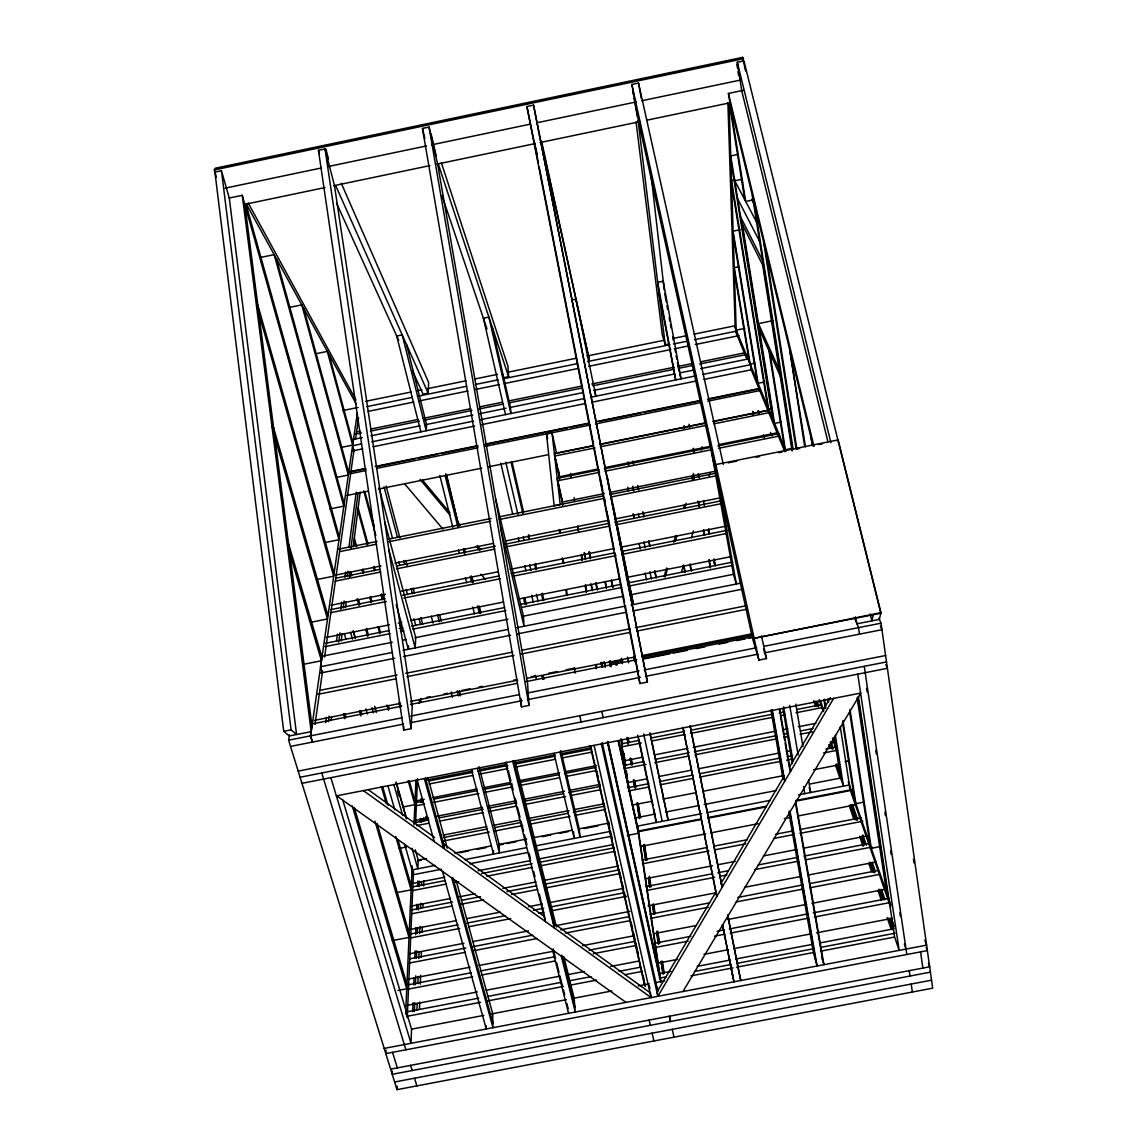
<?xml version="1.0" encoding="UTF-8"?>
<svg xmlns="http://www.w3.org/2000/svg" width="1147" height="1147" viewBox="0 0 1147 1147"><rect width="100%" height="100%" fill="white"/><g stroke="black" fill="none" stroke-linecap="round" stroke-linejoin="round"><path stroke-width="1.5" d="M458.585 525.312L446.685 475.145M443.631 843.991L443.559 848.278L424.361 778.641M419.458 1009.159L419.702 1002.019M420.304 984.169L420.605 975.251M421.207 957.401L421.393 952.053M422.053 932.425L422.239 927.077M422.899 907.435L423.028 903.879M423.63 886.029L423.817 880.681M425.867 820.005L425.996 816.435M416.949 1010.378L417.207 1003.209M417.909 983.596L418.168 976.441M418.798 958.591L419.056 951.451M419.687 933.615L419.945 926.475M420.591 908.639L420.777 903.248M421.422 885.441L421.551 881.814M423.716 821.209L423.845 817.539M414.397 1011.568L414.741 1002.636M415.415 984.786L415.744 975.839M416.418 958.003L416.691 950.82M417.35 932.998L417.565 927.608M418.225 909.786L418.44 904.381M419.099 886.574L419.3 881.154M421.523 822.284L421.666 818.628M422.254 802.642L422.397 798.986M412.705 1011.668L413.049 1002.722M413.752 984.829L414.024 977.674M414.798 957.989L415.071 950.82M415.701 934.719L415.974 927.565M416.676 909.657L416.877 904.295M417.58 886.402L417.78 881.025M420.074 821.969L420.218 818.399M420.849 802.283L420.978 798.699M407.257 1017.69L413.522 871.233M415.572 823.302L417.479 778.713M420.748 702.036L420.906 698.466M405.637 1014.206L412.174 865.928M413.981 824.836L415.945 780.175M419.343 703.355L419.501 699.785M878.874 618.262L881.025 623.194L932.683 988.169L396.991 1089.65L397.163 1086.066M411.099 728.675L412.246 706.165L334.494 185.628L325.017 148.924L318.45 150.314L403.658 730.137L411.099 728.675L325.017 148.924M412.705 371.313L423.057 394.152L428.146 393.12L428.677 382.553L341.261 183.248M392.389 1071.126L392.231 1074.309L930.461 972.154M403.658 730.137L403.859 726.682M408.533 645.818L408.332 649.259L396.245 604.569M386.009 1050.05L385.808 1053.62L927.407 950.576L926.188 947.207M838.056 440.706L838.142 439.903L715.9 464.549L715.943 465.324M331.082 720.603L331.526 717.061M341.233 640.858L342.136 633.775M345.448 607.752L346.208 601.874M349.362 577.056L350.036 571.736M353.204 546.933L360.201 491.991M328.415 721.735L329.132 716.215M338.766 642.048L339.956 632.857M343.182 608.025L344.1 600.928M347.269 576.525L347.957 571.206M350.939 548.18L358.136 492.737M325.748 722.696L326.451 717.377M336.515 641.144L337.462 634.062M340.745 609.243L341.677 602.146M344.96 577.328L345.663 572.009M348.946 547.191L356.215 492.235M314.995 724.374L322.551 671.239M324.558 657.073L354.022 449.882M355.527 439.258L358.552 418.01M322.307 672.672L320.543 666.722L322.063 656.242L392.202 642.277M353.878 450.642L352.559 445.739L353.477 439.373L362.237 437.581M357.276 413.336L310.579 735.829L312.428 742.08M396.991 1089.65L290.521 746.41L288.628 740.173L289.503 734.883M873.24 614.749L871.906 620.857L870.2 613.903M838.142 439.903L880.953 612.641L879.376 619.394L856.967 623.81L855.289 616.857M664.127 576.497L666.565 567.951M673.848 542.273L675.798 535.434M683.569 508.049L684.544 504.637M691.827 478.959L692.802 475.546M665.117 577.027L667.554 568.453M675.354 541.026L676.816 535.878M684.616 508.451L686.078 503.304M692.903 479.288L693.878 475.862M701.175 450.14L702.15 446.713M681.49 572.152L683.469 565.285M691.383 537.814L693.347 530.946M709.176 476.019L710.165 472.578M216.382 177.183L214.317 169.928L215.163 168.251L742.668 57.35L745.507 70.913M657.202 991.696L716.144 891.62M720.689 883.921L784.161 776.146M789.609 766.899L830.414 697.62M601.372 743.93L657.876 996.299L833.611 698.394M682.967 991.524L860.637 693.39M214.317 169.928L743.614 58.683M221.457 170.688L214.919 172.064L283.725 731.299L289.288 735.958L311.181 731.643L242.261 195.305L229.271 198.03L296.571 734.524L291.094 729.836L221.457 170.688L229.228 198.03M422.454 128.45L429.05 127.073L437.624 164.035L527.591 683.368L528.968 705.434L521.484 706.91L422.454 128.45L424.806 138.529M526.917 106.499L533.541 105.108L647.424 682.078L639.911 683.555L526.917 106.499L538.43 163.06M761.45 635.854L766.497 658.593L758.941 660.084L752.647 638.879L638.693 121.955L631.854 84.448L638.506 83.043L723.313 464.42M827.933 441.81L741.708 90.656L737.277 62.296L743.959 60.891L880.81 613.258L754.138 638.306L880.953 612.641M225.084 188.165L321.361 167.978M328.372 166.501L426.397 145.941M431.645 144.837L529.67 124.277M536.667 122.815L636.456 101.882M641.703 100.778L739.729 80.218M753.794 199.807L745.708 201.485L728.431 93.452L743.371 90.312M244.54 204.395L324.974 187.563M333.705 185.742L429.867 165.612M436.864 164.15L534.774 143.662M540.008 142.558L639.668 121.697M646.664 120.234L730.582 102.671M737.564 154.501L730.739 155.92L773.623 421.135M260.828 257.401L274.162 254.634L343.842 506.142L330.049 508.924M734.84 179.735L731.514 180.423L768.648 409.049L772.117 408.346M289.675 307.396L301.776 304.887L348.344 475.03L336.731 477.396M740.044 229.73L733.105 231.164L758.067 383.299L764.748 381.937M571.751 300.027L575.894 299.181L595.838 396.202L594.763 390.224M315.855 353.749L327.311 351.398L352.645 445.093L341.462 447.373M749.392 362.237L734.352 271.294L734.238 267.638L739.227 266.606M552.008 432.763L560.209 504.537L554.159 505.77L546.488 433.91L552.008 432.763L556.51 453.008M365.778 401.278L411.415 391.944M416.691 390.869L421.953 389.794M427.214 388.718L465.84 380.818M474.614 379.026L497.44 374.352M507.963 372.202L576.425 358.194M586.963 356.043L664.199 340.258M672.974 338.451L687.024 335.584M694.05 334.15L734.424 325.891L785.982 451.201M773.25 320.601L758.439 323.626L742.439 224.626M342.924 410.526L358.136 407.429M441.38 162.831L507.963 366.323L508.608 376.675L503.504 377.721L501.798 372.66M636.083 122.041L662.278 334.752L665.217 344.659L668.644 343.957M744.79 328.4L736.202 330.15L729.091 103.13M366.682 406.683L412.26 397.378M417.522 396.303L466.6 386.267M475.374 384.474L498.156 379.815M503.418 378.754L577.041 363.699M587.565 361.549L669.948 344.717M673.461 344L687.483 341.132M694.494 339.698L736.56 331.096L737.378 335.942M367.929 411.415L413.766 402.052M418.712 401.034L467.962 390.984M474.958 389.55L499.432 384.546M504.508 383.514L578.117 368.474M588.54 366.352L670.837 349.534M674.278 348.831L688.343 345.964M695.254 344.544L738.969 335.627M356.674 431.946L360.187 431.229M370.71 429.078L418.082 419.429M423.343 418.354L470.714 408.69M479.475 406.913L502.286 402.253M509.311 400.819L581.242 386.166M591.766 384.016L674.221 367.212M677.734 366.495L691.77 363.628M700.53 361.835L744.389 352.903M354.581 434.369L361.592 432.935M370.352 431.143L419.401 421.15M424.648 420.074L471.947 410.44M478.944 409.02L503.476 404.016M508.723 402.941L582.303 387.944M592.813 385.808L673.389 369.391M678.637 368.316L692.645 365.463M699.656 364.029L746.955 354.394M371.011 435.803L420.117 425.795M425.379 424.72L472.722 415.085M479.747 413.651L506.042 408.289M509.555 407.572L583.206 392.575M593.73 390.424L674.407 373.994M679.669 372.918L693.691 370.065M700.717 368.631L748.059 358.982M755.07 363.169L750.195 364.158L734.238 267.638M352.559 445.739L361.319 443.961M371.829 441.81L473.496 421.121M480.507 419.687L583.909 398.64M590.92 397.206L696.086 375.8M703.097 374.366L750.425 364.732L751.256 369.793M352 451.029L362.638 448.864M373.033 446.757L474.672 426.067M481.668 424.648L585.085 403.601M591.952 402.21L697.247 380.775M704 379.413L751.586 369.721M350.538 471.474L364.574 468.621M375.112 466.485L476.923 445.81M485.697 444.032L589.271 422.999M596.282 421.58L699.856 400.547M708.631 398.769L759.543 388.432M350.308 471.947L366.079 468.75M378.338 466.255L415.114 458.8M418.612 458.083L437.882 454.169M441.38 453.466L478.156 445.997M485.167 444.577L567.464 427.86M570.977 427.157L588.483 423.601M598.992 421.465L641.03 412.934M644.528 412.217L698.81 401.192M707.57 399.414L760.103 388.747M350.165 473.754L365.95 470.557M376.46 468.42L478.156 447.774M485.167 446.355L590.361 424.992M595.623 423.931L700.817 402.583M707.828 401.149L760.432 390.482M346.91 495.475L367.915 491.217M378.424 489.095L481.769 468.162M488.765 466.743L548.323 454.685M555.334 453.266L593.859 445.466M600.87 444.047L705.95 422.756M712.961 421.336L767.257 410.354M592.841 445.982L554.474 453.739L554.747 456.047L559.292 476.794L597.859 469.008M599.809 444.563L706.179 423.028M713.147 421.609L768.949 410.311M554.747 456.047L594.963 447.904M600.211 446.843L705.133 425.594M713.878 423.831L769.838 412.49M780.978 422.11L774.555 423.401L759.357 329.304M604.885 467.589L710.065 446.341M718.839 444.577L778.44 432.534M599.164 469.883L557.299 478.342L557.571 480.794L562.259 502.056L604.34 493.583M604.397 468.822L710.825 447.33M717.807 445.925L778.87 433.595M557.571 480.794L599.58 472.306M604.827 471.245L711.57 449.696M718.567 448.276L779.817 435.917M325.934 542.373L338.967 539.75L242.261 195.305M792.032 448.405L785.394 449.753L769.909 352.918M728.159 462.858L736.876 461.094M756.074 457.223L759.558 456.52M778.741 452.664L782.24 451.961M796.19 449.137L799.674 448.434M818.872 444.577L822.356 443.875M609.602 492.522L716.574 470.973M338.451 549.212L377.048 541.441M387.571 539.319L491.102 518.473M499.877 516.709L603.394 495.848M610.405 494.443L715.685 473.238M339.77 551.607L376.589 544.194M388.876 541.714L490.572 521.24M499.346 519.476L604.555 498.285M611.58 496.88L716.789 475.69M335.354 575.149L381.033 565.973M395.084 563.163L493.468 543.391M505.77 540.925L607.666 520.466M614.692 519.046L720.101 497.884M316.73 579.579L333.691 576.167L258.864 313.446M335.641 578.231L379.514 569.428M397.063 565.901L495.332 546.173M505.856 544.051L609.387 523.261M614.649 522.215L721.692 500.723M335.182 581.156L380.79 572.009M396.575 568.84L494.816 549.112M507.089 546.66L608.828 526.229M615.853 524.824L722.854 503.347M330.996 605.243L385.449 594.332M401.264 591.178L497.87 571.823M510.171 569.371L613.817 548.61M620.842 547.205L726.237 526.1M330.752 609.63L385.077 598.748M402.611 595.25L499.002 575.952M511.275 573.5L614.692 552.811M621.703 551.406L726.868 530.358M330.264 612.756L386.338 601.544M403.859 598.031L500.25 578.748M512.523 576.296L615.925 555.607M622.936 554.216L726.323 533.527M311.21 622.219L327.497 618.964L272.943 430.698L271.782 421.637L327.956 615.781M326.322 637.402L389.478 624.8M398.253 623.05L401.751 622.348M410.526 620.599L503.504 602.046M519.29 598.892L619.28 578.948M626.291 577.543L731.557 556.539M325.533 643.266L388.704 630.664M399.242 628.57L402.755 627.868M411.529 626.119L504.537 607.566M520.322 604.412L620.355 584.468M627.38 583.077L732.675 562.073M325.017 646.621L389.951 633.674M400.489 631.581L403.988 630.879M412.762 629.13L505.784 610.591M521.584 607.437L621.631 587.493M628.642 586.103L732.202 565.457M402.726 640.184L406.224 639.481M414.999 637.732L507.935 619.222M521.957 616.426L623.653 596.182M630.664 594.777L734.123 574.174M302.751 664.471L321.447 660.744L289.732 553.112M320.543 666.722L392.46 652.414M402.984 650.32L508.221 629.388M516.996 627.653L625.746 606.017M631.008 604.971L739.829 583.321M320.931 672.945L394.668 658.292M403.443 656.543L510.544 635.252M517.354 633.904L626.42 612.211M633.33 610.849L742.295 589.185M319.898 690.336L397.02 675.038M405.78 673.303L512.695 652.084M521.455 650.349L630.133 628.785M635.381 627.739L745.808 605.831M317.576 694.379L396.489 678.737M407.013 676.644L513.971 655.424M520.982 654.034L629.703 632.47M636.714 631.079L747.184 609.172M426.641 697.39L430.125 696.702M444.061 693.935L447.545 693.247M461.495 690.494L470.213 688.774M478.916 687.053L482.4 686.35M513.784 680.157L517.268 679.468M531.204 676.701L534.688 676.013M548.639 673.26L557.342 671.54M566.059 669.805L574.776 668.084M600.913 662.909L604.412 662.22L605.114 665.475M314.292 720.402L400.203 703.412M410.726 701.333L517.67 680.171M526.444 678.436L635.137 656.944M642.148 655.554L752.604 633.703M610.62 663.253L622.907 660.815M642.205 657.002L752.776 635.137M401.694 706.179L312.271 723.857L310.536 735.844L312.471 742.08M410.454 704.444L517.412 683.297M526.186 681.562L636.642 659.726M643.653 658.335L752.36 636.843M643.424 659.023L669.776 653.804M673.289 653.116L687.34 650.335M696.114 648.6L704.903 646.865M718.954 644.084L727.743 642.349M736.517 640.614L745.306 638.879M748.819 638.176L752.332 637.488M283.725 731.299L291.094 729.836M288.628 740.173L401.866 717.807M410.655 716.072L519.548 694.566M526.573 693.175L638.994 670.981M644.256 669.948L756.662 647.74M763.687 646.363L881.025 623.194M290.521 746.41L403.615 724.087M410.626 722.71L522.186 700.688M527.448 699.656L640.327 677.375M645.589 676.343L757.809 654.206M764.375 652.901L881.957 629.703L880.366 626.047M298.148 771.114L885.613 655.525M300.041 777.25L886.516 661.934M301.933 783.344L887.42 668.314M336.358 795.889L860.594 693.103M426.913 780.017L472.636 771.056M479.661 769.68L506.042 764.504M514.831 762.784L555.277 754.855M560.553 753.823L590.447 747.973M429.193 780.892L472.836 772.332M478.07 771.314L507.734 765.493M514.716 764.131L554.861 756.26M561.844 754.898L591.522 749.077M638.994 740.389L621.459 743.829L621.903 746.855L624.914 760.676L642.435 757.249M651.267 737.98L684.587 731.456M691.598 730.08L772.261 714.28M779.272 712.904L784.534 711.871M796.807 709.463L821.352 704.659M429.093 784.003L472.851 775.429M479.862 774.053L507.863 768.576M514.86 767.2L555.119 759.314M562.116 757.938L591.866 752.117M621.903 746.855L641.245 743.055M651.797 740.991L685.203 734.453M690.48 733.42L773.121 717.219M780.161 715.843L785.437 714.81M795.989 712.746L822.37 707.584M415.443 801.022L424.247 799.301M433.036 797.581L476.994 788.978M484.02 787.616L510.401 782.455M519.19 780.734L559.636 772.82M564.912 771.788L596.555 765.594M654.693 754.855L687.985 748.346M693.232 747.314L775.573 731.213M782.584 729.836L787.831 728.818M798.341 726.754L815.861 723.327M415.974 802.599L422.971 801.237M433.437 799.187L477.109 790.656M484.091 789.279L512.035 783.817M520.767 782.111L559.191 774.598M564.439 773.565L595.881 767.429M403.242 806.958L414.87 804.678L408.131 780.648M415.845 805.825L424.591 804.119M433.351 802.413L478.901 793.509M484.149 792.477L512.179 787M520.939 785.279L559.464 777.752M566.475 776.376L596.254 770.555M643.797 761.594L624.599 765.336L625.058 768.49L628.126 782.498L647.453 778.727M656.012 759.199L689.175 752.719M694.408 751.686L776.433 735.657M783.415 734.295L786.914 733.607M800.864 730.883L813.08 728.488M625.058 768.49L646.062 764.375M654.808 762.669L688.071 756.174M695.068 754.798L777.336 738.725M784.333 737.363L787.831 736.675M800.09 734.281L812.334 731.886M414.454 820.621L428.419 817.897M437.15 816.191L482.514 807.345M487.747 806.312L515.663 800.864M524.394 799.158L564.525 791.33M569.758 790.312L599.422 784.519M414.942 822.6L428.935 819.876M439.43 817.825L483.145 809.295M488.393 808.277L516.379 802.814M525.125 801.108L563.593 793.595M568.84 792.577L600.311 786.426M659.769 776.333L691.412 770.153M698.437 768.791L779.3 753.006M786.326 751.629L791.602 750.611M830.27 743.055L833.797 742.381M416.547 825.611L428.835 823.216M439.358 821.152L483.202 812.606M488.464 811.574L516.523 806.097M525.297 804.391L565.629 796.52M570.891 795.502L600.713 789.681M627.868 787.731L648.901 783.63M659.41 781.58L692.716 775.085M699.727 773.723L780.347 757.995M787.358 756.633L792.62 755.601M825.926 749.106L836.435 747.055M628.341 791L649.431 786.899M659.984 784.835L693.39 778.326M700.416 776.949L781.279 761.192M786.555 760.16L791.831 759.142M823.474 752.962L837.539 750.224M443.186 835.116L486.858 826.614M493.855 825.252L520.064 820.148M528.796 818.442L568.984 810.614M574.217 809.596L603.924 803.818M443.66 837.525L487.461 828.994M494.472 827.632L520.752 822.514M529.513 820.808L568.066 813.309M573.314 812.277L604.856 806.14M399.299 848.393L406.181 847.059M845.138 761.622L848.637 760.934M443.602 840.966L489.296 832.077M494.558 831.059L522.674 825.582M529.713 824.22L570.116 816.349M575.393 815.316L605.272 809.51M633.201 804.879L652.471 801.136M662.98 799.086L696.243 792.62M703.254 791.244L782.039 775.917M813.567 769.78L839.833 764.676M417.651 860.221L426.44 858.515M454.57 853.053L491.49 845.869M498.529 844.507L526.645 839.045M533.685 837.668L572.367 830.156M579.393 828.794L609.272 822.987M635.653 817.854L654.994 814.098M665.532 812.047L698.939 805.567M704.215 804.534L776.29 790.527M809.696 784.046L841.339 777.895M417.737 860.881L421.236 860.207M459.746 852.723L468.492 851.017M477.238 849.325L485.998 847.619M499.992 844.895L503.504 844.221M507.003 843.532L515.749 841.841M542.001 836.737L550.761 835.03M559.507 833.339L568.252 831.632M584.009 828.578L598.017 825.854M412.002 869.899L434.842 865.469M464.693 859.662L526.186 847.733M534.961 846.027L610.505 831.36M636.857 826.241L701.849 813.624M707.125 812.606L770.368 800.319M798.47 794.871L849.411 784.978M441.437 869.254L413.379 874.688L404.633 844.206M469.51 863.806L527.405 852.565M537.929 850.529L611.609 836.235M637.918 831.131L701.075 818.872M708.1 817.51L765.981 806.284M795.803 800.491L850.185 789.939L840.292 726.897M637.89 831.79L701.018 819.546M708.029 818.184L765.895 806.958M795.703 801.179L851.82 790.297M627.323 835.446L638.42 833.296L618.233 741.12M413.192 883.333L444.778 877.211M478.113 870.745L530.746 860.551M537.771 859.189L613.215 844.565M411.572 887.09L444.778 880.652M481.496 873.541L532.194 863.72M539.176 862.358L614.348 847.791M396.518 892.667L411.113 889.843L395.729 836.478M864.178 802.083L855.906 803.674L842.93 720.502M413.164 890.473L446.47 884.022M455.244 882.315L458.743 881.642M486.801 876.208L532.394 867.376M541.169 865.684L614.806 851.418M641.087 846.371L705.706 833.855M710.939 832.837L758.081 823.704M784.276 818.628L791.272 817.281M798.255 815.933L855.877 804.764M642.033 860.078L706.996 847.518M714.022 846.156L747.385 839.704M775.472 834.27L793.036 830.872M800.061 829.525L861.526 817.639M410.325 906.259L450.499 898.502M459.23 896.811L474.944 893.771M502.888 888.366L536.065 881.957M544.796 880.265L618.133 866.085M642.549 863.806L708.989 850.959M714.237 849.941L745.708 843.862M773.68 838.457L792.907 834.744M799.903 833.382L862.845 821.223M410.397 910.202L452.506 902.058M461.28 900.366L480.579 896.639M506.902 891.549L536.724 885.785M545.499 884.093L619.194 869.856M411.902 913.743L452.076 905.987M460.807 904.295L483.518 899.908M511.476 894.517L537.685 889.455M544.667 888.108L619.781 873.584M645.847 878.631L712.502 865.77M717.764 864.752L735.299 861.368M763.357 855.949L796.692 849.526M803.703 848.163L866.86 835.977M409.221 929.701L456.535 920.568M467.058 918.546L500.364 912.123M528.409 906.718L542.431 904.008M549.442 902.66L623.05 888.466M645.89 886.588L712.617 873.727M717.879 872.709L728.417 870.688M758.267 864.924L796.893 857.483M803.918 856.135L868.881 843.604M410.855 933.887L458.083 924.783M466.829 923.106L505.311 915.679M533.298 910.288L543.793 908.266M550.789 906.919L624.269 892.753M646.449 890.488L714.638 877.34M719.886 876.322L726.883 874.975M754.855 869.584L798.57 861.168M805.567 859.82L872.021 847.016M392.159 940.64L409.02 937.4L374.997 821.223M879.907 846.658L871.304 848.321L849.956 709.29M410.683 937.916L459.818 928.439M468.593 926.747L510.716 918.632M538.789 913.227L544.051 912.209M551.076 910.861L626.52 896.323M648.041 905.858L716.431 892.71M744.503 887.305L800.62 876.509M807.631 875.161L876.036 861.999M409.766 953.716L463.933 943.293M472.679 941.615L528.595 930.862M556.539 925.486L629.932 911.363M409.608 958.849L465.868 948.039M472.894 946.676L532.667 935.192M560.797 929.787L629.359 916.611M649.948 914.317L709.692 902.832M737.808 897.427L802.828 884.925M809.868 883.577L878.401 870.415M409.35 963.036L465.381 952.282M474.127 950.591L537.169 938.49M565.184 933.099L629.975 920.654M650.521 918.374L708.287 907.277M736.302 901.9L802.814 889.126M809.825 887.778L879.849 874.329M408.576 979.008L470.041 967.222M478.829 965.53L552.582 951.393M582.432 945.673L633.359 935.895M653.919 933.644L696.043 925.572M727.642 919.507L806.642 904.366M811.904 903.349L885.642 889.212M408.232 984.814L471.431 972.713M480.206 971.022L553.929 956.899M589.028 950.175L634.678 941.415M397.98 990.492L406.755 988.814L352.229 805.868M407.959 989.187L472.664 976.785M481.41 975.122L554.861 961.043M593.329 953.673L635.295 945.63M654.148 943.336L690.867 936.296M717.104 931.278L724.087 929.93M729.334 928.927L806.269 914.202M813.266 912.854L888.438 898.459M654.794 947.58L688.114 941.2M714.438 936.167L724.961 934.145M730.223 933.142L807.416 918.36M814.427 917.027L889.871 902.574M407.3 1005.331L477.439 991.926M486.199 990.248L559.836 976.169M566.847 974.821L584.382 971.466M610.691 966.434L638.736 961.071M658.249 963.064L677.59 959.379M703.971 954.333L728.589 949.63M733.865 948.612L809.495 934.16M816.535 932.826L892.151 918.374M406.812 1011.855L478.729 998.119M487.504 996.442L561.184 982.362M569.944 980.685L591.006 976.671M619.065 971.308L640.112 967.279M406.612 1016.385L480.536 1002.277M487.575 1000.93L563.263 986.477M570.303 985.13L596.712 980.083M624.871 974.706L642.478 971.351M658.607 973.731L670.88 971.38M697.19 966.362L730.51 959.996M735.772 958.992L812.936 944.268M819.947 942.934L893.599 928.869M659.267 978.19L666.307 976.843M694.465 971.466L731.413 964.426M736.689 963.408L814.126 948.641M821.166 947.307L895.076 933.199M411.945 1029.088L483.876 1015.382M490.887 1014.034L566.331 999.654M573.357 998.32L611.953 990.951M638.262 985.933L649.302 983.839M655.74 982.606L664.586 980.914M690.895 975.896L733.005 967.867M736.517 967.208L813.71 952.483M820.722 951.15L894.416 937.099M384.188 1048.401L926.633 945.142L924.812 940.11M390.625 1069.162L929.701 966.792L928.497 963.423M394.611 1081.994L931.55 980.183M336.688 795.817L626.004 1002.378M363.37 790.598L651.095 997.589L650.363 992.442M368.087 789.566L434.699 837.554M443.387 843.805L544.739 916.826M553.428 923.091L650.449 992.987M404.905 484.12L442.928 529.125M480.966 574.117L485.568 579.579M420.074 479.446L449.882 514.946M476.263 546.359L479.704 550.445M422.483 480.106L449.925 512.824M456.793 520.996L460.219 525.082M477.381 545.528L480.808 549.614M524.279 601.401L526.559 604.125M246.404 204.123L356.416 404.303M248.153 202.919L355.957 400.016M742.639 182.545L740.991 179.506L734.768 180.796L756.547 222.002M751.715 199.291L754.196 203.865M751.787 199.492L753.479 202.632M737.693 198.933L759.615 241.4M740.604 216.912L762.655 260.627M741.564 222.876L763.658 266.993M336.573 203.205L398.669 340.301M757.536 321.619L780.304 372.273M758.439 327.268L781.25 378.295M335.655 185.527L428.146 393.12M885.828 664.543L886.889 667.052M854.472 617.731L858.544 627.624L859.504 634.133M735.757 332.013L746.797 358.896M750.869 368.847L784.82 451.746M770.512 432.534L771.845 435.86M763.285 435L764.562 438.269M820.349 700.616L823.847 710.767M833.166 737.808L836.665 747.944M848.293 781.738L890.904 905.112M904.309 943.981L905.542 947.565M819.144 699.627L823.216 711.441M832.507 738.453L836.564 750.267M849.354 787.401L890.602 907.22M817.108 701.046L818.843 706.136M831.016 741.736L833.339 748.532M838.557 763.787L840.292 768.877M852.465 804.491L857.684 819.747M862.888 835.016L866.372 845.181M872.164 862.143L875.061 870.616M881.441 889.269L884.911 899.449M891.291 918.102L894.187 926.575M816.521 701.706L818.255 706.796M830.371 742.353L832.665 749.192M837.884 764.361L841.324 774.598M851.734 805.008L856.924 820.32M862.128 835.489L864.996 844.02M871.362 862.573L874.817 872.81M880.609 889.671L884.05 899.908M890.416 918.46L893.871 928.697M815.116 701.247L816.865 706.394M830.07 745.278L831.245 748.719M836.392 763.902L841.023 777.508M850.228 804.592L855.404 819.833M861.139 836.722L864.035 845.224M869.77 862.114L873.24 872.322M878.975 889.212L882.43 899.406M888.753 918.001L892.796 929.887M813.753 700.745L815.474 705.835M828.664 744.776L829.811 748.174M835.532 765.106L840.12 778.655M849.296 805.739L853.884 819.288M859.619 836.22L863.06 846.386M868.795 863.318L871.663 871.792M877.971 890.416L881.412 900.581M887.147 917.514L891.162 929.357M442.011 195.75L486.988 328.859M438.283 164.078L508.608 376.675M809.151 787.602L810.657 792.505L808.578 780.132M392.532 1052.344L397.335 1067.886M679.77 374.452L681.117 378.854L663.224 281.201L657.69 282.348L675.712 379.944L658.966 292.915M763.515 648.815L766.497 658.593M321.777 772.978L405.895 1049.792M410.612 1065.362L412.189 1070.524M414.526 1078.223L416.848 1085.894M330.866 777.666L411.013 1043.297L411.558 1029.16L342.638 799.617M354.308 807.56L406.956 984.441M789.724 768.734L790.527 771.429L779.731 708.961M288.514 543.621L321.949 657.274M344.932 713.663L345.935 717.104M377.062 823.517L409.207 933.357M343.455 713.577L344.96 718.71M783.602 777.107L784.777 781.193L772.404 710.394M360.846 710.925L361.835 714.352M382.596 786.484L388.044 805.38M397.937 839.719L411.286 886.101M359.513 710.825L361.004 715.986M381.349 786.555L386.31 803.775M344.301 633.517L345.763 638.65M365.879 708.875L367.355 714.022M387.958 785.967L394.826 809.94M257.76 304.873L334.121 573.256M350.538 632.269L352.487 639.123M372.001 707.67L373.463 712.803M393.951 784.792L402.74 815.632M412.002 848.192L417.852 868.752L418.196 860.121L415.271 849.812M353.147 630.606L355.111 637.488M374.639 706.308L376.101 711.47M396.131 782.025L406.382 818.155M353.376 631.768L355.326 638.635M374.825 707.312L376.288 712.459M396.26 782.856L406.497 818.915M397.493 790.943L398.955 796.075M350.724 571.851L351.685 575.278M358.394 599.264L359.843 604.412M366.553 628.398L368.474 635.252M388.145 705.491L389.105 708.918M409.264 780.892L415.013 801.452M349.892 572.883L350.853 576.324M357.118 598.648L359.04 605.516M365.778 629.545L367.7 636.413M386.955 705.09L388.403 710.251M246.031 204.281L339.354 537.068M821.84 957.2L822.671 960.182L795.545 803.287M823.087 961.688L823.919 964.684L795.832 802.14M417.135 780.046L434.226 841.568M442.498 871.362L486.271 1028.974L486.228 1025.834M425.437 777.895L444.463 846.988M453.008 878.043L492.909 1022.995M451.732 877.957L493.009 1027.683L492.708 1013.69L456.262 880.925M354.337 537.972L356.717 546.574M362.911 568.941L363.857 572.382M370.524 596.469L371.958 601.645M379.098 627.452L380.517 632.614M400.031 703.168L400.991 706.609M276.398 258.706L344.2 503.662M354.022 540.524L355.455 545.685M362.137 569.83L363.083 573.285M369.764 597.429L371.198 602.591M377.893 626.735L379.8 633.631M398.898 702.609L400.332 707.785M303.783 308.514L348.674 472.736M358.151 508.021L368.015 544.079M374.123 566.403L375.055 569.83M381.636 593.874L383.041 599.021M411.214 702.064L412.16 705.491M357.85 510.401L367.269 544.811M373.392 567.177L374.338 570.618M380.933 594.705L382.338 599.867M427.86 777.465L447.273 848.163M329.089 354.638L352.961 442.971M364.99 492.163L374.352 526.745M400.074 621.86L401.952 628.771M363.757 490.873L375.858 535.563M399.6 623.222L400.991 628.384M388.89 549.872L415.2 647.897L415.73 637.589L384.632 521.355M379.055 487.776L392.374 537.742M398.812 561.858L399.73 565.313M406.153 589.429L407.543 594.59M413.967 618.72L415.802 625.602M386.138 486.099L399.859 537.943M405.794 560.396L407.171 565.586M413.106 588.053L414.483 593.228M420.892 617.416L422.713 624.326M384.03 486.772L397.292 536.753M403.687 560.883L404.604 564.324M411.013 588.454L412.375 593.63M419.243 619.48L420.605 624.656M431.258 616.154L433.064 623.05M451.115 692.014L452.463 697.19M471.417 769.594L493.54 854.071L493.454 850.644M439.53 614.577L441.323 621.488M459.259 690.609L460.607 695.785M478.987 766.626L499.16 844.378L499.404 852.924L477.439 768.418M318.45 150.314L319.325 153.641M437.523 614.907L439.315 621.803M457.252 690.795L458.599 695.971M325.92 148.967L328.501 158.946M420.892 431.831L396.733 336.042L402.21 334.91L426.24 430.742L426.555 424.49L406.612 344.774M506.157 762.11L507.476 767.343M508.322 770.727L510.917 781.064M511.791 784.505L513.153 789.91M515.261 798.283L516.637 803.803M517.512 807.273L520.021 817.223M521.01 821.166L523.491 831.002M524.509 835.059L526.946 844.78M529.125 853.397L530.416 858.558M533.67 871.505L534.989 876.724M539.348 894.072L545.442 921.586L505.44 762.741M553.126 948.856L555.506 958.304M556.567 962.519L559.005 972.197M560.008 976.183L562.503 986.09M563.378 989.56L564.74 994.979M566.862 1003.453L568.181 1008.657M552.582 949.96L568.539 1013.317M445.251 476.191L457.739 526.387M463.345 548.897L464.635 554.087M470.227 576.597L471.517 581.787M477.553 606.032L479.274 612.957M514.946 760.389L556.438 927.005M563.779 956.512L574.145 998.162L575.292 1012.027L561.356 956.225M513.383 760.719L554.546 925.729M561.915 955.265L574.905 1007.367M512.695 761.321L554.302 927.952L553.987 923.493M439.831 475.46L452.821 527.376M458.442 549.886L459.316 553.341M465.367 577.572L466.671 582.762M472.722 606.992L474.457 613.917M471.976 576.984L473.252 582.131M479.202 606.103L480.894 612.942M445.782 473.754L458.857 526.373M464.463 548.983L465.338 552.467M471.13 575.823L472.836 582.676M478.729 606.362L480.507 613.559M737.277 62.296L830.915 442.771M728.431 93.452L813.983 446.441M729.922 102.814L813.051 446.011M495.647 498.959L523.433 616.14L524.064 626.248L500.579 527.405M535.42 675.325L536.251 678.795M553.972 753.407L574.174 838.414M524.767 597.573L526.401 604.526M543.191 675.812L544.008 679.282M560.811 750.582L579.235 828.822L580.081 837.267L560.008 752.217M523.562 597.73L525.211 604.684M542.001 675.841L542.818 679.311M500.795 463.202L512.566 513.584M518.243 537.914L519.061 541.384M524.738 565.715L525.957 570.919M531.649 595.25L533.269 602.189M511.032 462.155L522.932 513.713M528.093 536.05L528.882 539.491M534.66 564.482L535.85 569.643M541.398 593.673L542.99 600.555M431.114 133.898L436.161 155.677M505.798 462.198L518 514.702M523.161 536.925L523.978 540.481M529.613 564.74L530.975 570.618M536.481 594.275L538.158 601.515M505.512 414.597L483.389 318.206L488.894 317.074L510.888 413.508L510.501 407.386L492.235 327.182M511.949 461.581L523.577 512.035M535.448 563.464L536.653 568.711M542.287 593.157L543.893 600.139M534.416 142.128L537.183 154.3M579.765 715.714L581.142 721.979M649.145 1020.07L650.306 1025.332M652.141 1033.16L653.919 1040.974M594.089 745.364L651.095 997.589M596.741 770.856L598.318 777.795M599.107 781.279L600.297 786.484M608.168 821.223L609.745 828.177M610.534 831.647L612.111 838.6M619.609 871.605L621.187 878.559M621.975 882.029L623.552 888.982M624.341 892.452L625.516 897.671M631.036 921.987L632.614 928.941M633.402 932.411L634.979 939.364M635.768 942.834L638.133 953.257M590.891 746.912L643.868 980.327M590.16 745.636L644.471 984.757L643.266 975.896M546.488 433.91L547.621 438.957M607.394 742.252L660.572 981.689L637.359 826.155M602.189 742.439L655.869 982.578L657.876 996.299M657.761 991.037L657.059 987.882L657.503 990.922M631.854 84.448L758.941 660.084M540.968 140.766L589.343 360.172L541.771 142.07M601.788 711.369L603.179 717.649M670.565 1021.475L669.404 1016.213L670.493 1021.49M672.271 1029.346L674.006 1037.175M607.896 741.449L659.253 972.785M607.638 741.808L659.912 977.273M625.746 770.583L627.28 777.58M601.487 662.292L602.634 667.525M618.663 740.747L638.435 831.045L660.959 981.66M601.544 663.697L602.304 667.224M618.376 740.589L637.89 829.74M601.085 662.851L601.845 666.335M555.621 458.915L559.019 474.457M558.015 481.611L561.958 499.562M584.64 553.04L585.386 556.467M591.709 585.601L592.454 589.042M584.038 552.797L585.543 559.693M590.777 583.823L592.282 590.719M623.337 752.461L624.47 757.622M589.486 552.08L590.59 557.213M596.139 582.934L597.616 589.787M588.927 551.822L590.418 558.718M595.623 582.862L597.114 589.759M605.301 581.5L606.046 584.999M638.865 738.912L653.03 805.38M653.776 808.879L656.285 822.471L637.66 735.17M604.885 581.515L606.376 588.497M621.273 658.335L622.391 663.583M721.32 882.832L722.237 887.19L690.222 726.008M738.209 968.441L740.747 980.527L727.657 914.79M611.552 580.253L613.043 587.25M611.208 580.253L612.684 587.235M627.466 657.116L628.685 662.866M643.725 733.98L662.206 821.324M600.11 477.869L602.648 490.027M604.469 498.716L605.186 502.185M606.777 511.505L609.688 525.484M634.019 656.27L634.75 659.769M650.148 733.177L668.128 820.177L649.847 733.062M633.761 656.414L634.865 661.647M607.193 476.449L633.431 604.483L612.799 504.823M715.929 891.993L716.818 896.381L683.067 727.915M731.155 968.226L733.951 981.818L722.567 925.07M627.782 487.188L628.556 490.902M633.388 514.903L634.09 518.372M639.18 543.563L640.313 549.055M645.13 572.984L646.535 579.895M637.976 486.5L638.678 490.013M643.223 512.809L643.926 516.308M648.829 540.854L649.876 546.115M654.779 570.676L656.17 577.687M632.843 461.137L633.531 464.621M637.718 485.539L638.406 489.023M642.922 511.691L643.969 516.91M648.844 541.312L649.89 546.546M654.751 570.948L656.141 577.93M682.866 727.255L716.459 894.889M722.409 924.568L733.005 977.258M627.882 461.926L628.57 465.395M632.757 486.185L633.718 491.002M638.291 513.799L639.008 517.383M643.926 541.843L645.116 547.764M649.919 571.636L651.381 578.934M633.158 513.684L634.119 518.501M690.078 725.836L721.262 883.075M727.843 916.281L737.894 966.935M533.541 105.108L647.424 682.078M539.119 166.573L593.501 444.09M594.189 447.602L614.147 549.485M614.835 552.997L624.47 602.189M625.158 605.702L636.169 661.905M683.927 565.557L685.218 572.353M683.512 565.371L684.816 572.124M690.265 564.295L691.541 571.091M689.791 564.109L690.752 569.184M693.347 473.453L694.322 478.743M698.537 501.64L699.512 506.931M703.742 529.828L704.717 535.104M709.276 559.779L710.581 566.819M684.099 425.594L684.544 429.136M693.161 474.7L693.806 478.213M698.021 501.01L698.996 506.271M703.383 530.043L704.172 535.42M708.731 560.051L710.38 567.951M632.829 91.531L633.459 94.929M634.076 98.327L637.474 117.037M698.652 474.213L699.297 477.74M703.484 500.651L704.459 505.927M708.66 528.839L709.62 534.129M714.151 558.804L715.441 565.858M689.046 424.232L689.748 428.089M693.505 448.563L694.136 452.047M698.107 473.697L698.752 477.209M708.402 529.842L709.09 533.541M713.878 559.664L714.853 564.998M664.744 293.517L666.335 302.148M666.966 305.604L667.597 309.073M669.188 317.705L669.819 321.16M670.45 324.615L671.081 328.071M672.672 336.716L673.303 340.172M674.895 348.803L675.526 352.258M676.157 355.713L676.787 359.169M677.433 362.624L679.01 371.27M693.232 448.319L693.878 451.789M708.158 529.642L708.789 533.126M713.907 561.041L714.552 564.525M638.506 83.043L641.288 98.398M712.172 455.259L733.463 574.317L736.345 584.009L718.409 483.575M790.111 811.732L817.094 965.989L813.438 952.54L788.792 811.933M771.859 710.022L783.86 778.598M789.537 811.072L815.861 961.473M770.927 709.979L782.942 778.526M782.971 708.961L792.376 763.687M779.458 710.265L780.075 713.864M780.648 717.19L783.43 733.22M783.946 736.216L784.634 740.259M785.136 743.141L789.337 767.372M636.456 663.568L639.911 683.555M429.05 127.073L528.968 705.434M783.645 706.824L793.007 761.379M789.695 705.348L798.126 754.927M803.502 786.598L804.707 793.652M795.803 704.143L802.929 746.554M758.568 410.827L759.142 414.339M758.052 410.626L758.64 414.167M753.163 411.744L753.751 415.271M752.69 411.544L753.278 415.071M733.22 235.078L757.221 381.263M730.883 160.508L772.691 418.884M731.643 184.796L767.744 406.87M729.306 103.101L744.776 199.721M768.934 350.753L784.39 447.316M824.406 699.197L825.811 708M823.904 699.57L825.324 708.416M762.64 264.957L779.257 369.951M780.204 375.958L792.075 450.972M835.346 735.127L843.446 786.139L840.694 778.024L834.242 737.492M828.077 698.738L828.636 702.251M736.89 64.49L737.449 68.031M738.008 71.558L738.553 75.1M765.709 250.533L796.921 449.466M763.615 241.917L796.047 448.405M754.396 203.822L793.079 448.878M752.346 195.363L792.577 450.011M804.621 446.111L789.666 349.448L805.509 446.871M742.668 57.35L743.184 60.691M842.558 722.481L854.687 800.176M849.612 711.957L870 844.536M811.144 438.183L812.234 445.237M616.383 660.572L616.914 664.099M628.284 738.367L628.828 741.894M631.524 759.586L632.341 764.891M634.778 780.792L635.854 787.874M638.291 803.789L640.456 817.926M644.514 844.45L646.951 860.365M649.388 876.279L651.009 886.889M653.718 904.567L655.066 913.399M657.776 931.092L659.668 943.465M662.378 961.143L664.271 973.516M616.125 661.446L616.67 665.016M627.724 737.507L628.556 742.883M630.965 758.726L631.796 764.117M634.205 779.96L635.309 787.129M637.718 802.943L639.897 817.209M644.198 845.396L646.378 859.691M649.059 877.24L650.435 886.23M653.102 903.764L654.722 914.374M657.417 932.067L659.066 942.863M662.02 962.132L663.669 972.957M615.552 660.557L616.125 664.084M627.409 738.41L627.983 741.994M630.363 757.866L631.495 765.02M633.861 780.863L634.994 788.032M637.374 803.875L639.524 818.026M643.567 844.565L645.99 860.479M648.672 878.186L649.819 885.427M652.715 904.725L654.134 913.758M656.758 931.264L658.708 943.866M661.332 961.344L663.296 973.961M615.437 661.59L615.982 665.117M626.965 737.464L628.04 744.518M630.19 758.626L630.993 763.931M633.402 779.802L634.477 786.856M636.886 802.742L639.295 818.614M643.324 845.081L645.46 859.203M648.413 878.616L649.747 887.434M652.428 905.069L653.776 913.901M656.729 933.3L658.335 943.895M661.016 961.53L662.894 973.889M857.755 674.149L899.162 950.361L894.646 937.056L858.4 696.473M857.899 697.218L887.964 896.624M857.11 697.591L886.559 892.509M866.573 688.329L867.089 691.87M875.735 750.195L876.251 753.722M884.896 812.047L885.412 815.574M890.646 850.916L891.176 854.458M899.807 912.783L900.338 916.31M864.264 666.307L906.818 954.49M909.256 970.663L910.044 976.025M911.191 984.04L912.367 992.012M610.247 660.715L611.093 666.679M621.717 739.098L622.491 744.389M623.796 753.221L625.602 765.579M626.377 770.884L627.423 777.953M627.939 781.48L628.972 788.548M609.372 661.217L610.147 666.522M620.713 738.983L626.391 777.867M656.801 986.42L657.575 991.711M920.554 951.881L922.876 968.082M913.456 859.261L913.958 862.802M604.34 662.22L605.086 667.525M649.403 985.574L649.89 989.015M644.7 982.936L645.188 986.492M574.117 497.612L574.59 501.167M577.873 526L578.575 531.333M581.615 554.388L582.318 559.722M585.601 584.554L586.547 591.651M596.153 664.414L596.612 667.955M570.489 473.453L570.962 477.009M577.5 526.717L577.973 530.272M581.242 555.134L581.945 560.453M585.214 585.314L586.146 592.411M595.723 665.217L596.182 668.758M244.813 204.352L311.998 726.008M638.105 120.435L665.217 344.659M558.546 470.456L559.578 479.174M561.815 498.357L562.632 505.34M651.353 177.398L664.228 290.019M559.908 529.599L560.31 533.169M563.263 559.879L563.65 563.435M566.604 590.16L567.206 595.508M559.306 529.584L559.693 533.126M562.417 557.944L563.005 563.263M565.93 589.845L566.518 595.164M574.504 667.841L575.091 673.16M573.543 831.647L574.016 836.722M528.796 534.66L529.154 539.577M521.025 698.408L521.484 706.91M727.886 102.728L735.198 327.698"/></g></svg>
